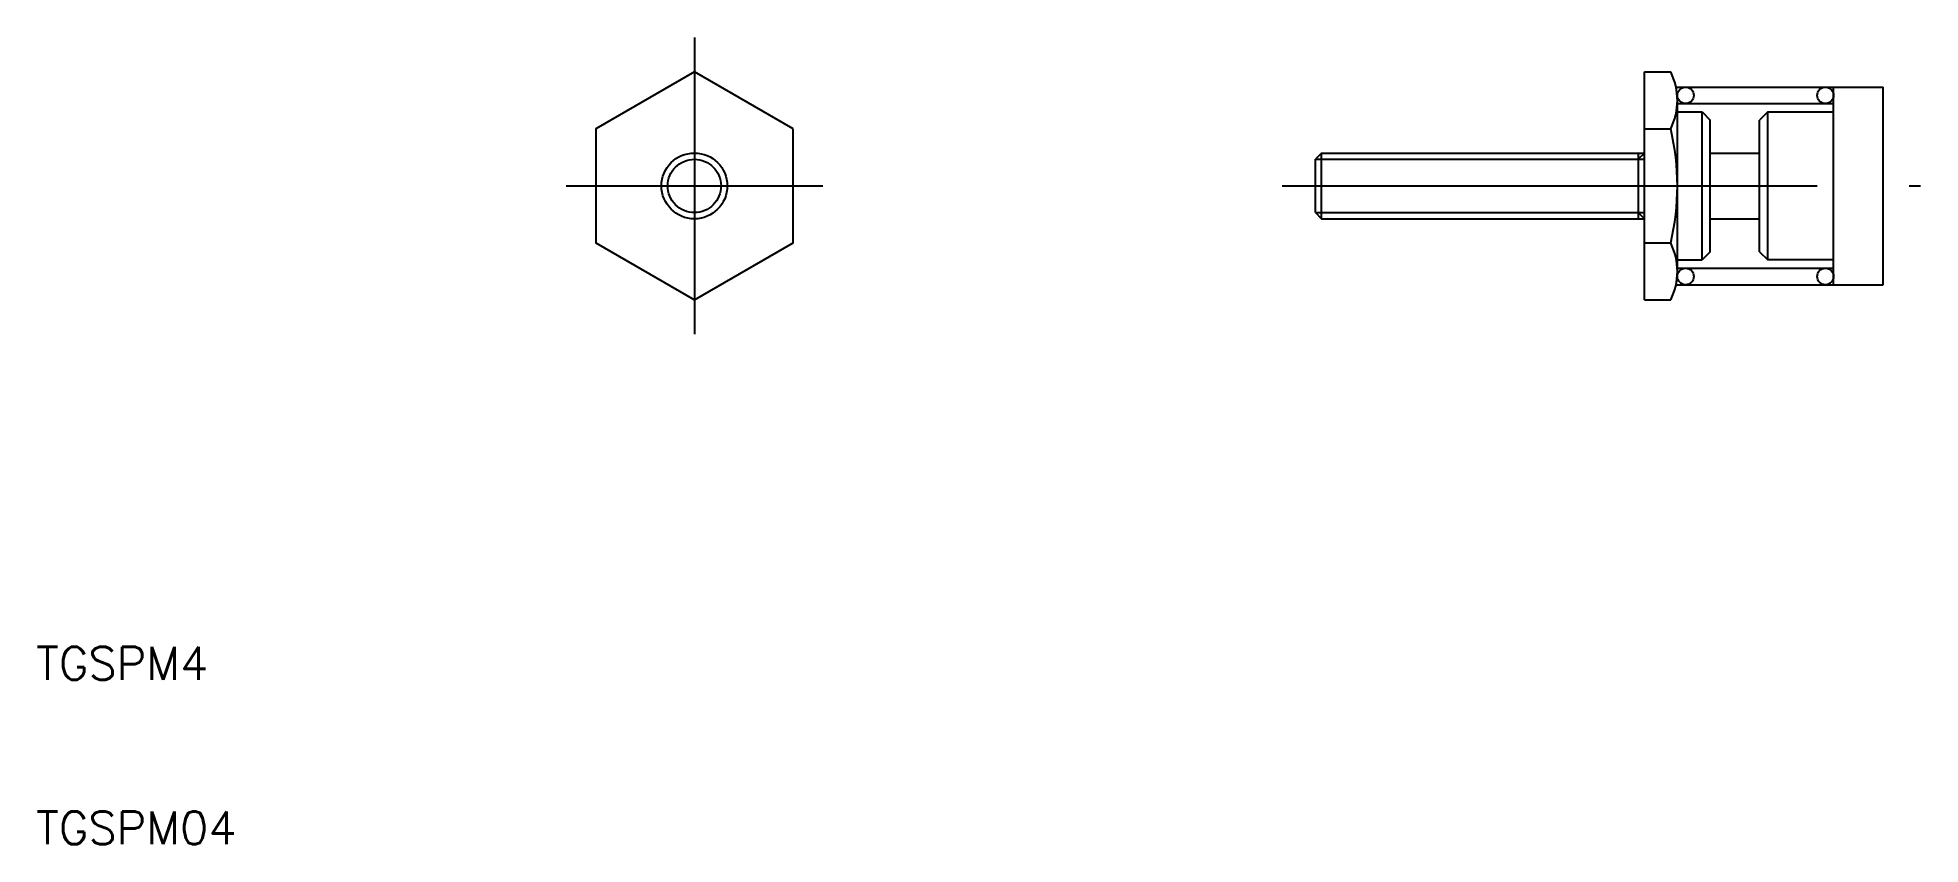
# Model space of a CAD drawing. Extents: x 10 to 125, y 10 to 59.
import ezdxf

# ---------------------------------------------------------------- set-up
doc = ezdxf.new("R2010")
doc.units = 0
doc.linetypes.add('CENTER', pattern=[50.8, 31.75, -6.35, 6.35, -6.35])
doc.linetypes.add('DASHED', pattern=[19.05, 12.7, -6.35])
doc.layers.get('0').update_dxf_attribs({"linetype": 'CONTINUOUS'})
doc.layers.add('CENTER', color=1, linetype='CENTER')
doc.styles.get("Standard").update_dxf_attribs({"font": 'txt.shx', "bigfont": '@extfont2.shx'})

msp = doc.modelspace()

# ---------------------------------------------------------------- linework, layer by layer
at = {"color": 7, "linetype": 'CONTINUOUS'}
for p, q in [((107.74, 43.07), (107.74, 56.93)), ((107.74, 56.93), (109.34, 56.93)), ((107.74, 56.93), (109.34, 56.93)), ((107.74, 56.93), (109.34, 56.93)), ((109.74, 44.37), (109.74, 55.63)), ((109.74, 44.51), (109.74, 55.49)), ((119.24, 56), (122.24, 56)), ((119.24, 44), (119.24, 56)), ((122.24, 44), (122.24, 56)), ((109.74, 54.5), (111.24, 54.5)), ((111.24, 54.5), (111.74, 54)), ((111.24, 45.5), (111.24, 54.5)), ((111.74, 46), (111.74, 54)), ((115.24, 54.5), (114.74, 54)), ((114.74, 46), (114.74, 54)), ((115.24, 54.5), (119.24, 54.5)), ((115.24, 45.5), (115.24, 54.5)), ((107.74, 53.46), (109.34, 53.46)), ((88.12, 52), (87.74, 51.62)), ((87.74, 48.38), (87.74, 51.62)), ((88.12, 48), (88.12, 52)), ((88.12, 52), (107.74, 52)), ((107.36, 52), (107.36, 48)), ((111.74, 52), (114.74, 52)), ((87.74, 48.38), (88.12, 48)), ((88.12, 48), (107.74, 48)), ((111.74, 48), (114.74, 48)), ((107.74, 46.54), (109.34, 46.54)), ((111.74, 46), (111.24, 45.5)), ((114.74, 46), (115.24, 45.5)), ((109.74, 45.5), (111.24, 45.5)), ((119.24, 45.5), (115.24, 45.5)), ((119.24, 44), (122.24, 44)), ((107.74, 43.07), (109.34, 43.07)), ((107.74, 43.07), (109.34, 43.07))]:
    msp.add_line(p, q, dxfattribs=at)
at = {"color": 3, "linetype": 'DASHED'}
for p, q in [((109.71, 56), (119.24, 56)), ((109.74, 55), (119.24, 55)), ((109.74, 45), (119.24, 45)), ((109.71, 44), (119.24, 44))]:
    msp.add_line(p, q, dxfattribs=at)
at = {"color": 3, "linetype": 'CONTINUOUS'}
for p, q in [((87.74, 51.62), (107.74, 51.62)), ((107.74, 52), (107.36, 51.62)), ((87.74, 48.38), (107.74, 48.38)), ((107.74, 48), (107.36, 48.38))]:
    msp.add_line(p, q, dxfattribs=at)
at = {"color": 7, "linetype": 'CONTINUOUS'}
msp.add_lwpolyline([(56, 53.46), (50, 56.93), (44, 53.46), (44, 46.54), (50, 43.07), (56, 46.54)], close=True, dxfattribs=at)
for centre, radius in [((110.24, 55.5), 0.5), ((118.74, 55.5), 0.5), ((50, 50), 2), ((110.24, 44.5), 0.5), ((118.74, 44.5), 0.5)]:
    msp.add_circle(centre, radius, dxfattribs=at)
at = {"color": 3, "linetype": 'DASHED'}
msp.add_circle((50, 50), 1.62, dxfattribs=at)
at = {"color": 7, "linetype": 'CONTINUOUS'}
for centre, radius, start, end in [((105.8, 55.2), 3.94, 333.9025, 26.0356), ((94.62, 50), 15.12, 346.7572, 13.2373), ((105.8, 44.8), 3.94, 333.9644, 26.0975)]:
    msp.add_arc(centre, radius, start, end, dxfattribs=at)
at = {"layer": 'CENTER', "color": 1, "linetype": 'CENTER'}
for p, q in [((50, 59.01), (50, 40.99)), ((42.2, 50), (57.8, 50)), ((85.73, 50), (124.51, 50)), ((109.74, 50), (118.24, 50))]:
    msp.add_line(p, q, dxfattribs=at)

# ---------------------------------------------------------------- texts
at = {"color": 7, "linetype": 'CONTINUOUS'}
for s, p in [('TGSPM4', (10, 20)), ('TGSPM04', (10, 10))]:
    msp.add_text(s, height=2, dxfattribs=at).set_placement(p)

doc.saveas('drawing.dxf')
